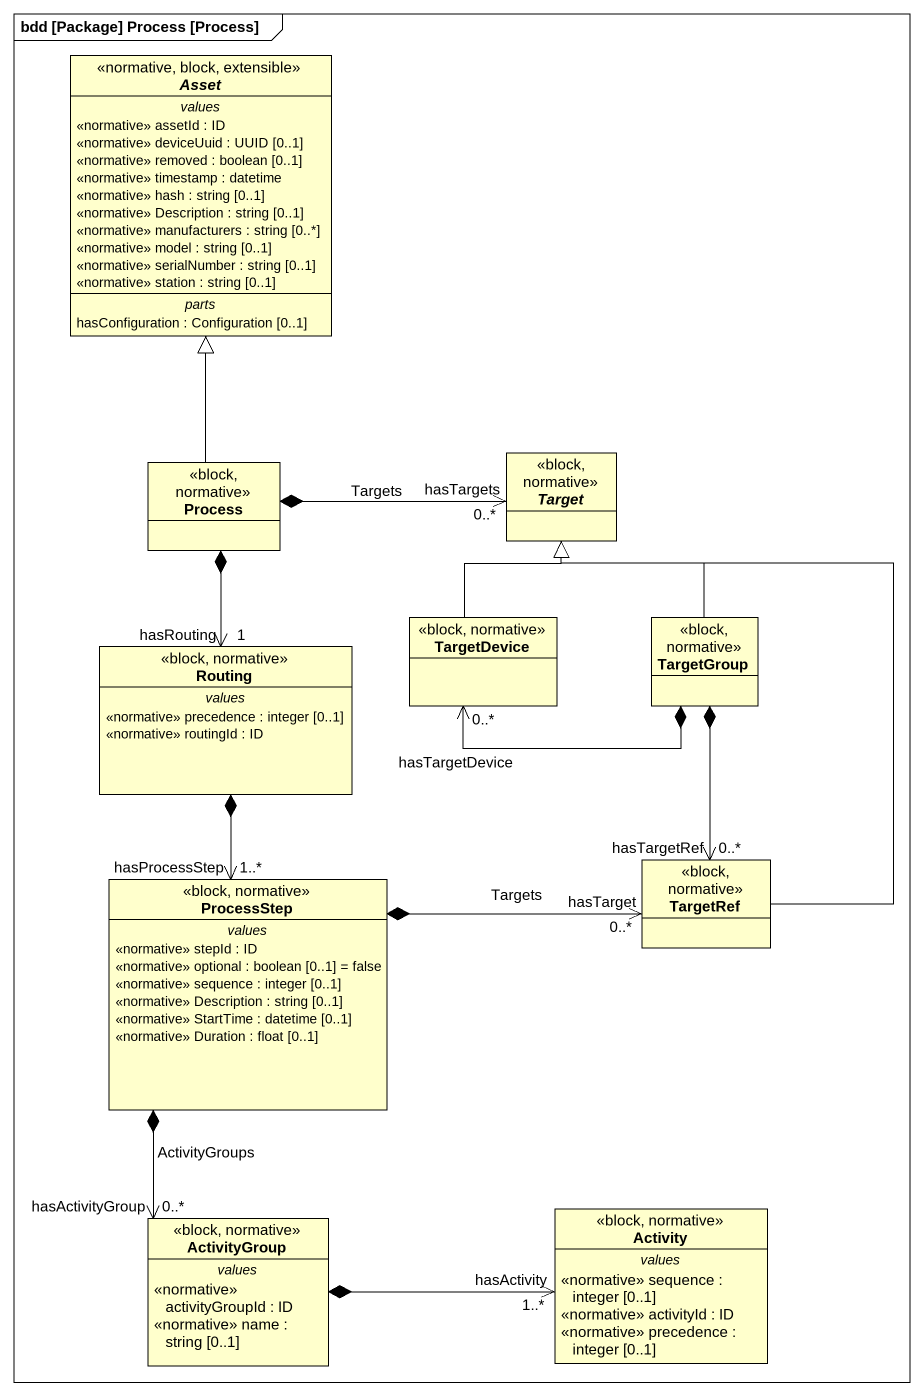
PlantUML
@startuml
mainframe bdd [Package] Process [Process]
hide circle
hide empty members
abstract class Asset <<normative, block, extensible>> {
  -- values --
  <<normative>> assetId : ID
  <<normative>> deviceUuid : UUID [0..1]
  <<normative>> removed : boolean [0..1]
  <<normative>> timestamp : datetime
  <<normative>> hash : string [0..1]
  <<normative>> Description : string [0..1]
  <<normative>> manufacturers : string [0..*]
  <<normative>> model : string [0..1]
  <<normative>> serialNumber : string [0..1]
  <<normative>> station : string [0..1]
  -- parts --
  hasConfiguration : Configuration [0..1]
}
abstract class Target <<block, normative>>
class "Process" as Process_ <<block, normative>>
class TargetDevice <<block, normative>>
class TargetGroup <<block, normative>>
class Routing <<block, normative>> {
  -- values --
  <<normative>> precedence : integer [0..1]
  <<normative>> routingId : ID
}
class ProcessStep <<block, normative>> {
  -- values --
  <<normative>> stepId : ID
  <<normative>> optional : boolean [0..1] = false
  <<normative>> sequence : integer [0..1]
  <<normative>> Description : string [0..1]
  <<normative>> StartTime : datetime [0..1]
  <<normative>> Duration : float [0..1]
}
class TargetRef <<block, normative>>
class ActivityGroup <<block, normative>> {
  -- values --
  <<normative>> activityGroupId : ID
  <<normative>> name : string [0..1]
}
class Activity <<block, normative>> {
  -- values --
  <<normative>> sequence : integer [0..1]
  <<normative>> activityId : ID
  <<normative>> precedence : integer [0..1]
}
Process_ -up-|> Asset
Process_ *-right-> "hasTargets\n0..*" Target : Targets
Process_ *--> "1\nhasRouting" Routing
TargetDevice -up-|> Target
TargetGroup -up-|> Target
TargetGroup *-left-> "0..*\nhasTargetDevice" TargetDevice
TargetGroup *--> "hasTargetRef\n0..*" TargetRef
Routing *--> "1..*\nhasProcessStep" ProcessStep
ProcessStep *-right-> "hasTarget\n0..*" TargetRef : Targets
ProcessStep *--> "hasActivityGroup\n0..*" ActivityGroup : ActivityGroups
TargetRef -up-|> Target
ActivityGroup *-right-> "1..*\nhasActivity" Activity
@enduml
